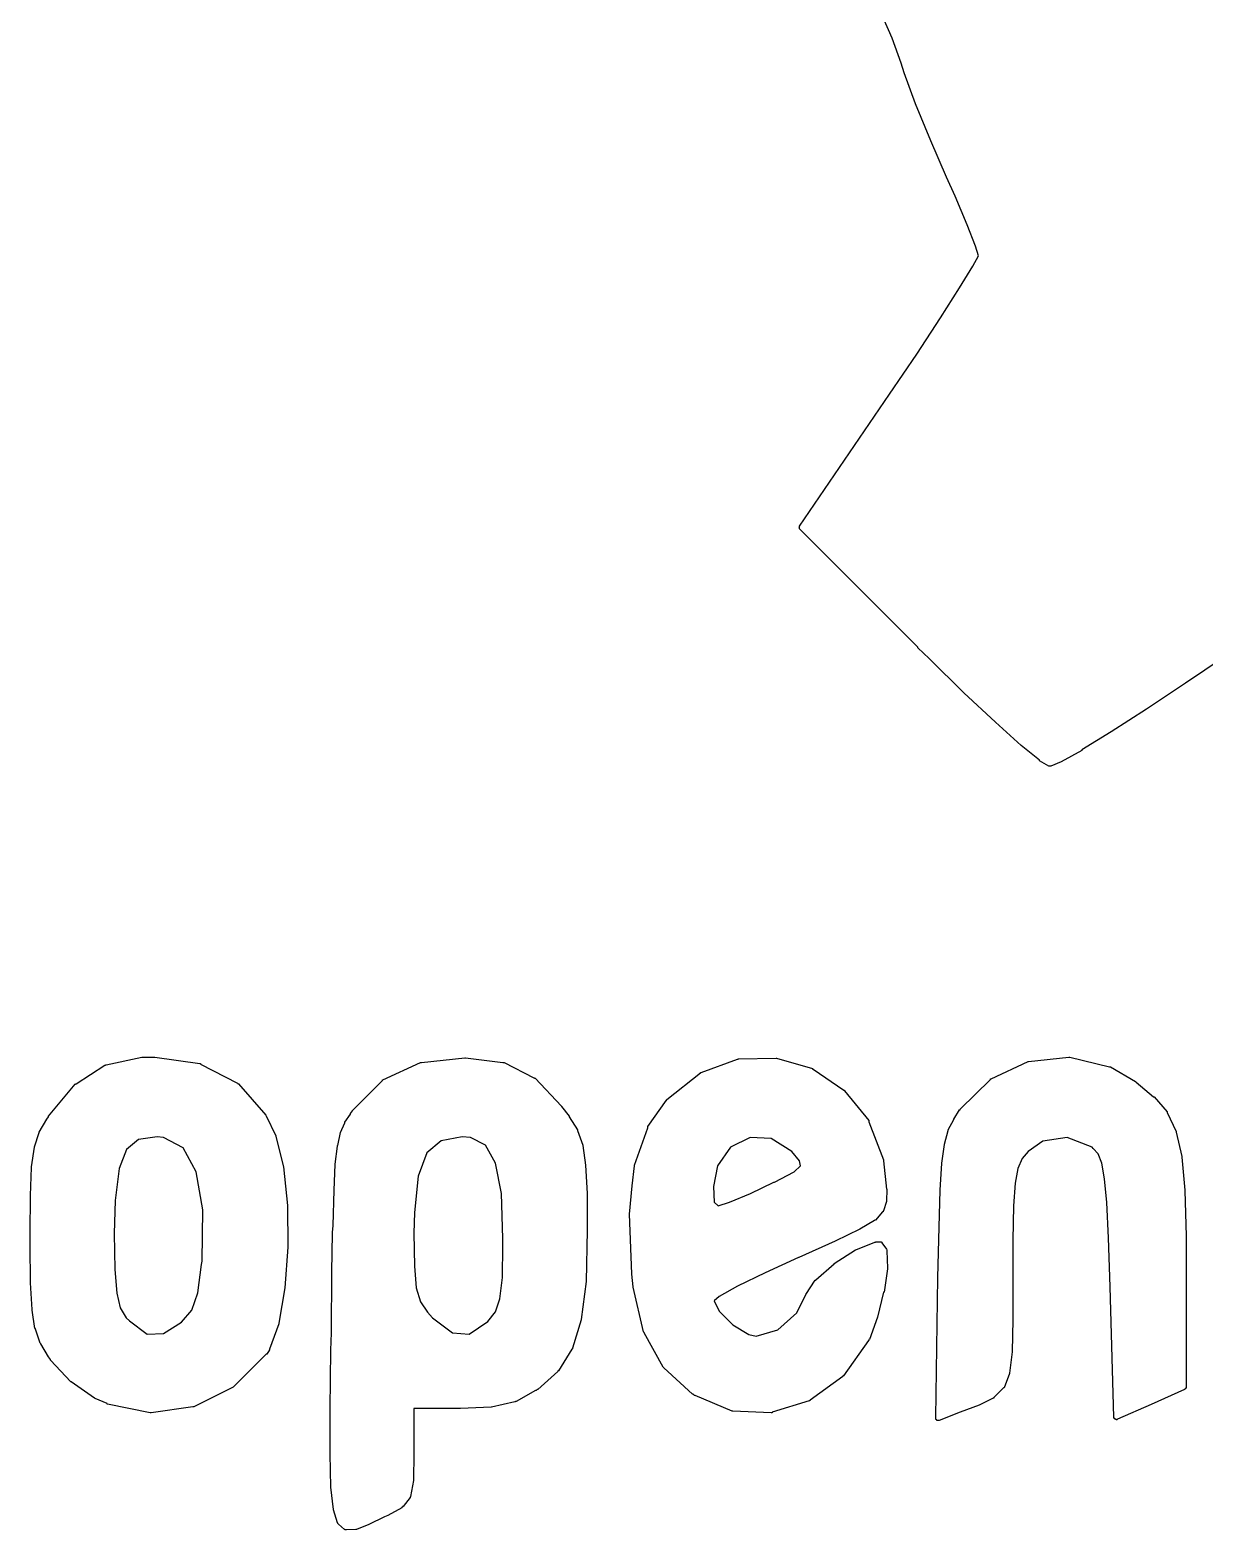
# Model space of a CAD drawing. Extents: x 122.8 to 186.2, y -119.4 to -70.3.
# Drawn here: x 179.609 to 181.773, y -112.25 to -109.487 of the extents above; entities that cross this region are included whole.
import ezdxf

# ---------------------------------------------------------------- set-up
doc = ezdxf.new("R2010")
doc.units = 0
doc.layers.add('BLACK', color=7, linetype='CONTINUOUS')

msp = doc.modelspace()

# ---------------------------------------------------------------- linework, layer by layer
at = {"layer": 'BLACK', "linetype": 'CONTINUOUS'}
for p, q in [((181.197, -109.502), (181.181, -109.466)), ((181.213, -109.548), (181.197, -109.502)), ((181.219, -109.566), (181.213, -109.548)), ((181.24, -109.623), (181.219, -109.566)), ((181.219, -109.566), (181.219, -109.566)), ((181.219, -109.566), (181.219, -109.566)), ((181.219, -109.566), (181.219, -109.566)), ((181.268, -109.691), (181.24, -109.623)), ((181.24, -109.623), (181.24, -109.623)), ((181.24, -109.623), (181.24, -109.623)), ((181.24, -109.623), (181.24, -109.623)), ((181.297, -109.758), (181.268, -109.691)), ((181.268, -109.691), (181.268, -109.691)), ((181.268, -109.691), (181.268, -109.691)), ((181.268, -109.691), (181.268, -109.691)), ((181.313, -109.793), (181.297, -109.758)), ((181.297, -109.758), (181.297, -109.758)), ((181.297, -109.758), (181.297, -109.758)), ((181.335, -109.846), (181.313, -109.793)), ((181.35, -109.885), (181.335, -109.846)), ((181.345, -109.922), (181.356, -109.903)), ((181.356, -109.903), (181.35, -109.885)), ((181.321, -109.962), (181.345, -109.922)), ((181.286, -110.017), (181.321, -109.962)), ((181.242, -110.084), (181.286, -110.017)), ((181.192, -110.158), (181.242, -110.084)), ((181.026, -110.401), (181.192, -110.158)), ((181.192, -110.158), (181.192, -110.158)), ((181.025, -110.404), (181.026, -110.403)), ((181.026, -110.404), (181.025, -110.404)), ((181.026, -110.402), (181.026, -110.401)), ((181.026, -110.401), (181.026, -110.401)), ((181.026, -110.403), (181.026, -110.402)), ((181.026, -110.403), (181.026, -110.403)), ((181.026, -110.405), (181.026, -110.404)), ((181.026, -110.406), (181.026, -110.405)), ((181.026, -110.405), (181.026, -110.405)), ((181.027, -110.407), (181.026, -110.406)), ((181.244, -110.624), (181.027, -110.407)), ((181.027, -110.407), (181.027, -110.407)), ((181.244, -110.625), (181.244, -110.624)), ((181.265, -110.645), (181.244, -110.625)), ((181.329, -110.708), (181.265, -110.645)), ((181.265, -110.645), (181.265, -110.645)), ((181.265, -110.645), (181.265, -110.645)), ((181.808, -110.642), (181.737, -110.69)), ((181.387, -110.762), (181.329, -110.708)), ((181.329, -110.708), (181.329, -110.708)), ((181.329, -110.708), (181.329, -110.708)), ((181.329, -110.708), (181.329, -110.708)), ((181.737, -110.69), (181.665, -110.738)), ((181.737, -110.69), (181.737, -110.69)), ((181.737, -110.69), (181.737, -110.69)), ((181.665, -110.738), (181.6, -110.78)), ((181.665, -110.738), (181.665, -110.738)), ((181.665, -110.738), (181.665, -110.738)), ((181.665, -110.738), (181.665, -110.738)), ((181.434, -110.805), (181.387, -110.762)), ((181.387, -110.762), (181.387, -110.762)), ((181.387, -110.762), (181.387, -110.762)), ((181.387, -110.762), (181.387, -110.762)), ((181.6, -110.78), (181.546, -110.813)), ((181.6, -110.78), (181.6, -110.78)), ((181.6, -110.78), (181.6, -110.78)), ((181.6, -110.78), (181.6, -110.78)), ((181.468, -110.832), (181.434, -110.805)), ((181.434, -110.805), (181.434, -110.805)), ((181.434, -110.805), (181.434, -110.805)), ((181.434, -110.805), (181.434, -110.805)), ((181.546, -110.814), (181.508, -110.835)), ((181.546, -110.813), (181.546, -110.814)), ((181.546, -110.814), (181.546, -110.814)), ((181.546, -110.814), (181.546, -110.814)), ((181.468, -110.833), (181.468, -110.832)), ((181.485, -110.843), (181.468, -110.833)), ((181.468, -110.833), (181.468, -110.833)), ((181.468, -110.833), (181.468, -110.833)), ((181.486, -110.843), (181.485, -110.843)), ((181.485, -110.843), (181.485, -110.843)), ((181.487, -110.843), (181.486, -110.843)), ((181.486, -110.843), (181.486, -110.843)), ((181.486, -110.843), (181.486, -110.843)), ((181.486, -110.843), (181.486, -110.843)), ((181.488, -110.843), (181.487, -110.843)), ((181.487, -110.843), (181.487, -110.843)), ((181.487, -110.843), (181.487, -110.843)), ((181.487, -110.843), (181.487, -110.843)), ((181.487, -110.843), (181.487, -110.843)), ((181.489, -110.843), (181.488, -110.843)), ((181.488, -110.843), (181.488, -110.843)), ((181.488, -110.843), (181.488, -110.843)), ((181.488, -110.843), (181.488, -110.843)), ((181.508, -110.835), (181.489, -110.843)), ((181.489, -110.843), (181.489, -110.843)), ((181.489, -110.843), (181.489, -110.843)), ((181.489, -110.843), (181.489, -110.843)), ((181.489, -110.843), (181.489, -110.843)), ((181.508, -110.835), (181.508, -110.835)), ((181.508, -110.835), (181.508, -110.835)), ((181.508, -110.835), (181.508, -110.835)), ((179.694, -111.428), (179.747, -111.394)), ((179.747, -111.394), (179.747, -111.394)), ((179.747, -111.394), (179.748, -111.394)), ((179.748, -111.394), (179.748, -111.393)), ((179.748, -111.393), (179.748, -111.393)), ((179.748, -111.393), (179.748, -111.393)), ((179.748, -111.393), (179.749, -111.393)), ((179.749, -111.393), (179.815, -111.379)), ((179.749, -111.393), (179.749, -111.393)), ((179.815, -111.379), (179.815, -111.379)), ((179.815, -111.379), (179.815, -111.379)), ((179.815, -111.379), (179.815, -111.379)), ((179.815, -111.379), (179.838, -111.379)), ((179.838, -111.379), (179.838, -111.379)), ((179.838, -111.379), (179.838, -111.379)), ((179.838, -111.379), (179.839, -111.379)), ((179.839, -111.379), (179.922, -111.391)), ((179.922, -111.391), (179.922, -111.391)), ((179.922, -111.391), (179.922, -111.391)), ((179.922, -111.391), (179.923, -111.391)), ((179.923, -111.391), (179.923, -111.391)), ((179.923, -111.391), (179.923, -111.391)), ((179.923, -111.391), (179.923, -111.391)), ((179.923, -111.391), (179.923, -111.392)), ((179.923, -111.392), (179.991, -111.427)), ((180.259, -111.421), (180.328, -111.389)), ((180.328, -111.389), (180.328, -111.389)), ((180.328, -111.389), (180.329, -111.389)), ((180.329, -111.389), (180.329, -111.389)), ((180.329, -111.389), (180.329, -111.389)), ((180.329, -111.389), (180.329, -111.389)), ((180.329, -111.389), (180.33, -111.389)), ((180.33, -111.389), (180.41, -111.38)), ((180.33, -111.389), (180.33, -111.389)), ((180.41, -111.38), (180.41, -111.38)), ((180.41, -111.38), (180.41, -111.38)), ((180.41, -111.38), (180.41, -111.38)), ((180.41, -111.38), (180.41, -111.38)), ((180.41, -111.38), (180.411, -111.38)), ((180.411, -111.38), (180.411, -111.38)), ((180.411, -111.38), (180.411, -111.38)), ((180.411, -111.38), (180.48, -111.389)), ((180.48, -111.389), (180.48, -111.389)), ((180.48, -111.389), (180.481, -111.389)), ((180.481, -111.389), (180.481, -111.389)), ((180.481, -111.389), (180.481, -111.389)), ((180.481, -111.389), (180.481, -111.389)), ((180.481, -111.389), (180.482, -111.389)), ((180.482, -111.389), (180.482, -111.389)), ((180.482, -111.389), (180.537, -111.417)), ((180.845, -111.407), (180.912, -111.383)), ((180.912, -111.383), (180.912, -111.383)), ((180.912, -111.383), (180.913, -111.383)), ((180.913, -111.383), (180.913, -111.382)), ((180.913, -111.382), (180.913, -111.382)), ((180.913, -111.382), (180.913, -111.382)), ((180.913, -111.382), (180.914, -111.382)), ((180.914, -111.382), (180.983, -111.381)), ((180.914, -111.382), (180.914, -111.382)), ((180.983, -111.381), (180.983, -111.381)), ((180.983, -111.381), (180.984, -111.381)), ((180.983, -111.381), (180.983, -111.381)), ((180.983, -111.381), (180.983, -111.381)), ((180.984, -111.381), (180.984, -111.381)), ((180.984, -111.381), (180.984, -111.381)), ((180.984, -111.381), (180.984, -111.381)), ((180.984, -111.381), (181.05, -111.4)), ((181.05, -111.4), (181.05, -111.4)), ((181.05, -111.4), (181.05, -111.401)), ((181.05, -111.401), (181.05, -111.401)), ((181.05, -111.401), (181.05, -111.401)), ((181.05, -111.401), (181.051, -111.401)), ((181.051, -111.401), (181.051, -111.401)), ((181.051, -111.401), (181.051, -111.401)), ((181.051, -111.401), (181.108, -111.44)), ((181.379, -111.419), (181.447, -111.387)), ((181.447, -111.387), (181.447, -111.387)), ((181.447, -111.387), (181.447, -111.387)), ((181.447, -111.387), (181.448, -111.387)), ((181.448, -111.387), (181.522, -111.379)), ((181.448, -111.387), (181.448, -111.387)), ((181.448, -111.387), (181.448, -111.387)), ((181.448, -111.387), (181.448, -111.387)), ((181.448, -111.387), (181.448, -111.387)), ((181.522, -111.379), (181.522, -111.379)), ((181.522, -111.379), (181.523, -111.379)), ((181.523, -111.379), (181.523, -111.379)), ((181.523, -111.379), (181.523, -111.379)), ((181.523, -111.379), (181.523, -111.379)), ((181.523, -111.379), (181.524, -111.379)), ((181.524, -111.379), (181.524, -111.379)), ((181.524, -111.379), (181.597, -111.397)), ((181.597, -111.397), (181.597, -111.397)), ((181.597, -111.397), (181.598, -111.397)), ((181.598, -111.397), (181.598, -111.397)), ((181.598, -111.397), (181.598, -111.397)), ((181.598, -111.397), (181.598, -111.397)), ((181.598, -111.397), (181.598, -111.397)), ((181.598, -111.397), (181.599, -111.397)), ((181.599, -111.397), (181.645, -111.424)), ((179.643, -111.488), (179.692, -111.429)), ((179.692, -111.429), (179.693, -111.429)), ((179.693, -111.429), (179.693, -111.428)), ((179.693, -111.428), (179.693, -111.428)), ((179.693, -111.428), (179.693, -111.428)), ((179.693, -111.428), (179.694, -111.428)), ((179.693, -111.429), (179.693, -111.429)), ((179.693, -111.429), (179.693, -111.429)), ((179.991, -111.427), (179.992, -111.427)), ((179.992, -111.427), (179.992, -111.428)), ((179.992, -111.428), (179.992, -111.428)), ((179.992, -111.428), (179.992, -111.428)), ((179.992, -111.428), (179.992, -111.428)), ((179.992, -111.428), (179.993, -111.428)), ((179.993, -111.428), (179.993, -111.428)), ((179.993, -111.428), (180.043, -111.486)), ((180.203, -111.477), (180.258, -111.422)), ((180.258, -111.422), (180.258, -111.421)), ((180.258, -111.421), (180.258, -111.421)), ((180.258, -111.421), (180.259, -111.421)), ((180.258, -111.422), (180.258, -111.422)), ((180.259, -111.421), (180.259, -111.421)), ((180.259, -111.421), (180.259, -111.421)), ((180.259, -111.421), (180.259, -111.421)), ((180.537, -111.417), (180.537, -111.417)), ((180.537, -111.417), (180.538, -111.417)), ((180.538, -111.417), (180.538, -111.417)), ((180.538, -111.417), (180.538, -111.418)), ((180.538, -111.418), (180.538, -111.418)), ((180.538, -111.418), (180.539, -111.418)), ((180.539, -111.418), (180.539, -111.418)), ((180.539, -111.418), (180.588, -111.469)), ((180.782, -111.457), (180.844, -111.408)), ((180.844, -111.408), (180.844, -111.407)), ((180.844, -111.407), (180.845, -111.407)), ((180.844, -111.408), (180.844, -111.408)), ((180.844, -111.408), (180.844, -111.408)), ((180.844, -111.408), (180.844, -111.408)), ((180.844, -111.408), (180.844, -111.408)), ((180.845, -111.407), (180.845, -111.407)), ((181.322, -111.475), (181.378, -111.42)), ((181.378, -111.42), (181.378, -111.419)), ((181.378, -111.419), (181.379, -111.419)), ((181.378, -111.42), (181.378, -111.42)), ((181.378, -111.42), (181.378, -111.42)), ((181.378, -111.42), (181.378, -111.42)), ((181.378, -111.42), (181.378, -111.42)), ((181.379, -111.419), (181.379, -111.419)), ((181.645, -111.424), (181.645, -111.424)), ((181.645, -111.424), (181.646, -111.425)), ((181.646, -111.425), (181.646, -111.425)), ((181.646, -111.425), (181.678, -111.452)), ((180.747, -111.507), (180.781, -111.458)), ((180.781, -111.458), (180.781, -111.458)), ((180.781, -111.458), (180.782, -111.458)), ((180.782, -111.458), (180.782, -111.457)), ((180.782, -111.458), (180.782, -111.458)), ((180.782, -111.458), (180.782, -111.458)), ((180.782, -111.458), (180.782, -111.458)), ((180.782, -111.458), (180.782, -111.458)), ((181.108, -111.44), (181.108, -111.44)), ((181.108, -111.44), (181.109, -111.44)), ((181.109, -111.44), (181.109, -111.44)), ((181.109, -111.44), (181.109, -111.44)), ((181.109, -111.44), (181.109, -111.44)), ((181.109, -111.44), (181.109, -111.44)), ((181.109, -111.44), (181.109, -111.441)), ((181.109, -111.441), (181.154, -111.496)), ((181.678, -111.452), (181.678, -111.452)), ((181.678, -111.452), (181.679, -111.452)), ((181.679, -111.452), (181.679, -111.452)), ((181.679, -111.452), (181.703, -111.48)), ((180.043, -111.486), (180.043, -111.486)), ((180.043, -111.486), (180.043, -111.486)), ((180.043, -111.486), (180.043, -111.486)), ((180.043, -111.486), (180.044, -111.487)), ((180.044, -111.487), (180.044, -111.487)), ((180.044, -111.487), (180.044, -111.487)), ((180.044, -111.487), (180.044, -111.487)), ((180.044, -111.487), (180.062, -111.524)), ((180.189, -111.499), (180.199, -111.484)), ((180.199, -111.483), (180.203, -111.478)), ((180.199, -111.484), (180.199, -111.483)), ((180.199, -111.483), (180.199, -111.483)), ((180.199, -111.484), (180.199, -111.484)), ((180.203, -111.478), (180.203, -111.477)), ((180.203, -111.477), (180.203, -111.477)), ((180.203, -111.477), (180.203, -111.477)), ((180.588, -111.469), (180.588, -111.469)), ((180.588, -111.469), (180.588, -111.469)), ((180.588, -111.469), (180.588, -111.47)), ((180.588, -111.47), (180.602, -111.488)), ((181.31, -111.493), (181.321, -111.476)), ((181.321, -111.476), (181.322, -111.476)), ((181.322, -111.476), (181.322, -111.475)), ((181.322, -111.476), (181.322, -111.476)), ((181.703, -111.48), (181.703, -111.48)), ((181.703, -111.48), (181.703, -111.48)), ((181.703, -111.48), (181.703, -111.48)), ((181.703, -111.48), (181.703, -111.481)), ((181.703, -111.481), (181.703, -111.481)), ((181.703, -111.481), (181.703, -111.481)), ((181.703, -111.481), (181.703, -111.481)), ((181.703, -111.481), (181.72, -111.516)), ((179.626, -111.517), (179.64, -111.493)), ((179.64, -111.493), (179.643, -111.489)), ((179.64, -111.493), (179.64, -111.493)), ((179.64, -111.493), (179.64, -111.493)), ((179.64, -111.493), (179.64, -111.493)), ((179.643, -111.489), (179.643, -111.488)), ((179.643, -111.488), (179.643, -111.488)), ((179.643, -111.488), (179.643, -111.488)), ((180.181, -111.518), (180.189, -111.5)), ((180.189, -111.5), (180.189, -111.499)), ((180.189, -111.499), (180.189, -111.499)), ((180.189, -111.5), (180.189, -111.5)), ((180.602, -111.488), (180.602, -111.488)), ((180.602, -111.488), (180.602, -111.489)), ((180.602, -111.489), (180.602, -111.489)), ((180.602, -111.489), (180.617, -111.513)), ((180.617, -111.513), (180.617, -111.514)), ((180.617, -111.514), (180.617, -111.514)), ((180.617, -111.514), (180.617, -111.514)), ((180.617, -111.514), (180.627, -111.541)), ((180.722, -111.578), (180.747, -111.509)), ((180.747, -111.508), (180.747, -111.507)), ((180.747, -111.507), (180.747, -111.507)), ((180.747, -111.509), (180.747, -111.508)), ((180.747, -111.508), (180.747, -111.508)), ((180.747, -111.508), (180.747, -111.508)), ((180.747, -111.508), (180.747, -111.508)), ((180.747, -111.508), (180.747, -111.508)), ((181.154, -111.496), (181.154, -111.496)), ((181.154, -111.496), (181.154, -111.496)), ((181.154, -111.496), (181.154, -111.497)), ((181.154, -111.497), (181.154, -111.497)), ((181.154, -111.497), (181.154, -111.497)), ((181.154, -111.497), (181.154, -111.497)), ((181.154, -111.497), (181.154, -111.498)), ((181.154, -111.498), (181.181, -111.568)), ((181.293, -111.539), (181.3, -111.514)), ((181.3, -111.513), (181.31, -111.494)), ((181.3, -111.514), (181.3, -111.513)), ((181.3, -111.514), (181.3, -111.514)), ((181.3, -111.514), (181.3, -111.514)), ((181.31, -111.494), (181.31, -111.493)), ((181.31, -111.493), (181.31, -111.493)), ((181.31, -111.494), (181.31, -111.494)), ((179.617, -111.544), (179.626, -111.518)), ((179.626, -111.518), (179.626, -111.517)), ((179.626, -111.517), (179.626, -111.517)), ((179.626, -111.518), (179.626, -111.518)), ((179.626, -111.518), (179.626, -111.518)), ((179.626, -111.518), (179.626, -111.518)), ((179.626, -111.518), (179.626, -111.518)), ((179.809, -111.531), (179.787, -111.549)), ((179.843, -111.526), (179.809, -111.531)), ((179.855, -111.527), (179.843, -111.526)), ((179.891, -111.546), (179.855, -111.527)), ((180.062, -111.524), (180.062, -111.524)), ((180.062, -111.524), (180.062, -111.525)), ((180.062, -111.525), (180.062, -111.525)), ((180.062, -111.525), (180.062, -111.525)), ((180.062, -111.525), (180.062, -111.525)), ((180.062, -111.525), (180.062, -111.525)), ((180.062, -111.525), (180.076, -111.581)), ((180.175, -111.543), (180.175, -111.542)), ((180.175, -111.542), (180.176, -111.542)), ((180.176, -111.542), (180.181, -111.518)), ((180.181, -111.518), (180.181, -111.518)), ((180.181, -111.518), (180.181, -111.518)), ((180.181, -111.518), (180.181, -111.518)), ((180.366, -111.533), (180.34, -111.555)), ((180.405, -111.526), (180.366, -111.533)), ((180.42, -111.527), (180.405, -111.526)), ((180.448, -111.541), (180.42, -111.527)), ((180.466, -111.574), (180.448, -111.541)), ((180.627, -111.541), (180.627, -111.541)), ((180.627, -111.541), (180.627, -111.541)), ((180.627, -111.541), (180.627, -111.541)), ((180.627, -111.541), (180.627, -111.541)), ((180.627, -111.541), (180.627, -111.542)), ((180.627, -111.542), (180.627, -111.542)), ((180.627, -111.542), (180.632, -111.578)), ((180.935, -111.527), (180.899, -111.545)), ((180.974, -111.529), (180.935, -111.527)), ((181.012, -111.553), (180.974, -111.529)), ((181.288, -111.574), (181.293, -111.54)), ((181.293, -111.54), (181.293, -111.539)), ((181.293, -111.539), (181.293, -111.539)), ((181.293, -111.539), (181.293, -111.539)), ((181.474, -111.534), (181.447, -111.553)), ((181.519, -111.527), (181.474, -111.534)), ((181.565, -111.545), (181.519, -111.527)), ((181.72, -111.516), (181.72, -111.516)), ((181.72, -111.516), (181.72, -111.516)), ((181.72, -111.516), (181.72, -111.516)), ((181.72, -111.516), (181.72, -111.516)), ((181.72, -111.516), (181.72, -111.517)), ((181.72, -111.517), (181.72, -111.517)), ((181.72, -111.517), (181.72, -111.517)), ((181.72, -111.517), (181.73, -111.562)), ((179.612, -111.581), (179.617, -111.545)), ((179.617, -111.545), (179.617, -111.544)), ((179.617, -111.545), (179.617, -111.545)), ((179.617, -111.545), (179.617, -111.545)), ((179.787, -111.549), (179.773, -111.584)), ((179.915, -111.59), (179.891, -111.546)), ((180.171, -111.576), (180.175, -111.543)), ((180.175, -111.543), (180.175, -111.543)), ((180.34, -111.555), (180.324, -111.598)), ((180.899, -111.545), (180.875, -111.579)), ((181.026, -111.57), (181.012, -111.553)), ((181.181, -111.568), (181.181, -111.568)), ((181.181, -111.568), (181.181, -111.569)), ((181.181, -111.569), (181.181, -111.569)), ((181.181, -111.569), (181.181, -111.569)), ((181.181, -111.569), (181.181, -111.569)), ((181.181, -111.569), (181.181, -111.569)), ((181.181, -111.569), (181.181, -111.57)), ((181.436, -111.566), (181.428, -111.584)), ((181.447, -111.553), (181.436, -111.566)), ((181.567, -111.547), (181.565, -111.545)), ((181.576, -111.557), (181.567, -111.547)), ((181.583, -111.574), (181.576, -111.557)), ((181.73, -111.562), (181.73, -111.562)), ((181.73, -111.562), (181.73, -111.562)), ((181.73, -111.562), (181.73, -111.563)), ((181.73, -111.563), (181.736, -111.624)), ((179.61, -111.634), (179.612, -111.582)), ((179.612, -111.582), (179.612, -111.581)), ((179.612, -111.582), (179.612, -111.582)), ((179.612, -111.582), (179.612, -111.582)), ((179.773, -111.584), (179.766, -111.643)), ((179.927, -111.66), (179.915, -111.59)), ((180.076, -111.581), (180.076, -111.581)), ((180.076, -111.581), (180.076, -111.581)), ((180.076, -111.581), (180.076, -111.581)), ((180.076, -111.581), (180.083, -111.652)), ((180.169, -111.624), (180.171, -111.577)), ((180.171, -111.577), (180.171, -111.576)), ((180.171, -111.576), (180.171, -111.576)), ((180.171, -111.577), (180.171, -111.577)), ((180.477, -111.63), (180.466, -111.574)), ((180.632, -111.578), (180.632, -111.578)), ((180.632, -111.578), (180.632, -111.578)), ((180.632, -111.578), (180.632, -111.578)), ((180.632, -111.578), (180.635, -111.63)), ((180.718, -111.616), (180.722, -111.579)), ((180.722, -111.579), (180.722, -111.578)), ((180.722, -111.578), (180.722, -111.578)), ((180.722, -111.578), (180.722, -111.578)), ((180.722, -111.579), (180.722, -111.579)), ((180.722, -111.579), (180.722, -111.579)), ((180.722, -111.579), (180.722, -111.579)), ((180.722, -111.579), (180.722, -111.579)), ((180.875, -111.579), (180.868, -111.617)), ((180.98, -111.609), (181.016, -111.59)), ((181.016, -111.59), (181.028, -111.579)), ((181.028, -111.579), (181.026, -111.57)), ((181.181, -111.57), (181.186, -111.622)), ((181.285, -111.624), (181.288, -111.574)), ((181.288, -111.574), (181.288, -111.574)), ((181.288, -111.574), (181.288, -111.574)), ((181.288, -111.574), (181.288, -111.574)), ((181.428, -111.584), (181.423, -111.611)), ((181.588, -111.603), (181.583, -111.574)), ((180.167, -111.689), (180.169, -111.624)), ((180.169, -111.624), (180.169, -111.624)), ((180.169, -111.624), (180.169, -111.624)), ((180.169, -111.624), (180.169, -111.624)), ((180.324, -111.598), (180.317, -111.665)), ((180.713, -111.668), (180.718, -111.616)), ((180.718, -111.616), (180.718, -111.616)), ((180.718, -111.616), (180.718, -111.616)), ((180.868, -111.617), (180.869, -111.646)), ((180.936, -111.63), (180.979, -111.609)), ((180.979, -111.609), (180.98, -111.609)), ((181.186, -111.622), (181.186, -111.622)), ((181.186, -111.622), (181.186, -111.622)), ((181.186, -111.622), (181.187, -111.622)), ((181.187, -111.622), (181.186, -111.644)), ((181.283, -111.692), (181.285, -111.624)), ((181.285, -111.624), (181.285, -111.624)), ((181.285, -111.624), (181.285, -111.624)), ((181.285, -111.624), (181.285, -111.624)), ((181.423, -111.611), (181.42, -111.653)), ((181.592, -111.647), (181.588, -111.603)), ((181.736, -111.624), (181.736, -111.625)), ((181.736, -111.625), (181.736, -111.625)), ((181.736, -111.625), (181.736, -111.625)), ((181.736, -111.625), (181.738, -111.708)), ((179.609, -111.704), (179.61, -111.634)), ((179.61, -111.634), (179.61, -111.634)), ((179.61, -111.634), (179.61, -111.634)), ((179.61, -111.634), (179.61, -111.634)), ((179.766, -111.643), (179.764, -111.704)), ((180.083, -111.652), (180.083, -111.652)), ((180.083, -111.652), (180.083, -111.652)), ((180.083, -111.652), (180.083, -111.652)), ((180.083, -111.652), (180.084, -111.729)), ((180.48, -111.713), (180.477, -111.63)), ((180.635, -111.63), (180.635, -111.63)), ((180.635, -111.63), (180.635, -111.63)), ((180.635, -111.63), (180.635, -111.63)), ((180.635, -111.63), (180.635, -111.698)), ((180.869, -111.646), (180.876, -111.653)), ((180.876, -111.653), (180.897, -111.646)), ((180.897, -111.646), (180.936, -111.63)), ((181.186, -111.645), (181.181, -111.662)), ((181.186, -111.644), (181.186, -111.644)), ((181.186, -111.644), (181.186, -111.644)), ((181.186, -111.644), (181.186, -111.644)), ((181.186, -111.644), (181.186, -111.645)), ((181.186, -111.645), (181.186, -111.645)), ((181.186, -111.645), (181.186, -111.645)), ((181.186, -111.645), (181.186, -111.645)), ((181.595, -111.712), (181.592, -111.647)), ((179.926, -111.755), (179.927, -111.66)), ((180.317, -111.665), (180.316, -111.703)), ((180.717, -111.778), (180.713, -111.668)), ((180.713, -111.668), (180.713, -111.668)), ((180.713, -111.668), (180.713, -111.668)), ((180.713, -111.668), (180.713, -111.668)), ((181.164, -111.68), (181.137, -111.696)), ((181.165, -111.68), (181.164, -111.68)), ((181.166, -111.679), (181.165, -111.679)), ((181.165, -111.679), (181.165, -111.679)), ((181.165, -111.679), (181.165, -111.679)), ((181.165, -111.679), (181.165, -111.679)), ((181.165, -111.679), (181.165, -111.68)), ((181.165, -111.68), (181.165, -111.68)), ((181.179, -111.664), (181.166, -111.679)), ((181.18, -111.664), (181.179, -111.664)), ((181.181, -111.662), (181.18, -111.662)), ((181.18, -111.662), (181.18, -111.663)), ((181.18, -111.663), (181.18, -111.663)), ((181.18, -111.663), (181.18, -111.663)), ((181.18, -111.663), (181.18, -111.663)), ((181.18, -111.663), (181.18, -111.663)), ((181.18, -111.663), (181.18, -111.664)), ((181.18, -111.664), (181.18, -111.664)), ((181.181, -111.662), (181.181, -111.662)), ((181.181, -111.662), (181.181, -111.662)), ((181.42, -111.653), (181.419, -111.716)), ((179.609, -111.704), (179.609, -111.704)), ((179.609, -111.709), (179.609, -111.704)), ((179.764, -111.704), (179.765, -111.77)), ((180.165, -111.775), (180.166, -111.703)), ((180.166, -111.702), (180.167, -111.689)), ((180.166, -111.703), (180.166, -111.702)), ((180.166, -111.702), (180.166, -111.702)), ((180.167, -111.689), (180.167, -111.689)), ((180.167, -111.689), (180.167, -111.689)), ((180.316, -111.703), (180.317, -111.764)), ((180.635, -111.698), (180.633, -111.792)), ((180.635, -111.698), (180.635, -111.698)), ((180.635, -111.698), (180.635, -111.698)), ((180.635, -111.698), (180.635, -111.698)), ((181.137, -111.696), (181.092, -111.718)), ((181.137, -111.696), (181.137, -111.696)), ((181.137, -111.696), (181.137, -111.696)), ((181.137, -111.696), (181.137, -111.696)), ((181.281, -111.785), (181.283, -111.692)), ((181.283, -111.692), (181.283, -111.692)), ((181.283, -111.692), (181.283, -111.692)), ((181.738, -111.708), (181.738, -111.708)), ((181.738, -111.708), (181.738, -111.708)), ((181.738, -111.708), (181.738, -111.708)), ((181.738, -111.708), (181.738, -111.767)), ((179.609, -111.725), (179.609, -111.709)), ((179.609, -111.709), (179.609, -111.709)), ((179.61, -111.795), (179.609, -111.725)), ((179.609, -111.725), (179.609, -111.725)), ((180.084, -111.729), (180.078, -111.804)), ((180.084, -111.729), (180.084, -111.729)), ((180.084, -111.729), (180.084, -111.729)), ((180.084, -111.729), (180.084, -111.729)), ((180.479, -111.785), (180.48, -111.726)), ((180.48, -111.726), (180.48, -111.713)), ((181.092, -111.718), (181.025, -111.748)), ((181.09, -111.759), (181.129, -111.734)), ((181.092, -111.718), (181.092, -111.718)), ((181.092, -111.718), (181.092, -111.718)), ((181.092, -111.718), (181.092, -111.718)), ((181.129, -111.734), (181.129, -111.734)), ((181.129, -111.734), (181.129, -111.734)), ((181.129, -111.734), (181.129, -111.734)), ((181.129, -111.734), (181.13, -111.734)), ((181.13, -111.734), (181.165, -111.72)), ((181.13, -111.734), (181.13, -111.734)), ((181.165, -111.72), (181.165, -111.72)), ((181.165, -111.72), (181.165, -111.72)), ((181.165, -111.72), (181.165, -111.72)), ((181.165, -111.72), (181.166, -111.72)), ((181.166, -111.72), (181.166, -111.719)), ((181.166, -111.719), (181.173, -111.719)), ((181.166, -111.72), (181.166, -111.72)), ((181.166, -111.72), (181.166, -111.72)), ((181.173, -111.719), (181.174, -111.719)), ((181.174, -111.719), (181.174, -111.719)), ((181.174, -111.719), (181.174, -111.719)), ((181.174, -111.719), (181.174, -111.719)), ((181.174, -111.719), (181.175, -111.719)), ((181.175, -111.719), (181.175, -111.719)), ((181.175, -111.719), (181.175, -111.719)), ((181.175, -111.719), (181.175, -111.719)), ((181.175, -111.719), (181.175, -111.719)), ((181.175, -111.719), (181.176, -111.719)), ((181.176, -111.719), (181.176, -111.719)), ((181.176, -111.719), (181.176, -111.719)), ((181.176, -111.719), (181.176, -111.719)), ((181.176, -111.719), (181.177, -111.719)), ((181.177, -111.719), (181.177, -111.72)), ((181.177, -111.72), (181.177, -111.72)), ((181.177, -111.72), (181.177, -111.72)), ((181.177, -111.72), (181.177, -111.72)), ((181.177, -111.72), (181.178, -111.72)), ((181.178, -111.72), (181.178, -111.72)), ((181.178, -111.72), (181.178, -111.721)), ((181.178, -111.721), (181.178, -111.721)), ((181.178, -111.721), (181.178, -111.721)), ((181.178, -111.721), (181.186, -111.733)), ((181.186, -111.733), (181.186, -111.733)), ((181.186, -111.733), (181.187, -111.734)), ((181.187, -111.734), (181.187, -111.734)), ((181.187, -111.734), (181.187, -111.734)), ((181.187, -111.734), (181.187, -111.734)), ((181.187, -111.734), (181.187, -111.735)), ((181.187, -111.735), (181.187, -111.735)), ((181.187, -111.735), (181.187, -111.735)), ((181.187, -111.735), (181.187, -111.735)), ((181.187, -111.735), (181.187, -111.736)), ((181.419, -111.716), (181.419, -111.781)), ((181.598, -111.802), (181.595, -111.712)), ((179.918, -111.813), (179.925, -111.761)), ((179.925, -111.761), (179.926, -111.755)), ((181.024, -111.748), (180.963, -111.776)), ((181.025, -111.748), (181.024, -111.748)), ((181.024, -111.748), (181.024, -111.748)), ((181.024, -111.748), (181.024, -111.748)), ((181.056, -111.789), (181.09, -111.76)), ((181.09, -111.76), (181.09, -111.759)), ((181.09, -111.76), (181.09, -111.76)), ((181.09, -111.76), (181.09, -111.76)), ((181.187, -111.736), (181.187, -111.736)), ((181.187, -111.736), (181.188, -111.768)), ((179.765, -111.77), (179.769, -111.814)), ((180.164, -111.887), (180.165, -111.775)), ((180.165, -111.775), (180.165, -111.775)), ((180.165, -111.775), (180.165, -111.775)), ((180.317, -111.764), (180.32, -111.804)), ((180.474, -111.824), (180.479, -111.785)), ((180.717, -111.779), (180.717, -111.778)), ((180.717, -111.778), (180.717, -111.778)), ((180.72, -111.802), (180.717, -111.779)), ((180.717, -111.779), (180.717, -111.779)), ((180.963, -111.776), (180.912, -111.801)), ((181.038, -111.816), (181.055, -111.79)), ((181.055, -111.79), (181.055, -111.79)), ((181.055, -111.79), (181.056, -111.79)), ((181.056, -111.79), (181.056, -111.789)), ((181.056, -111.789), (181.056, -111.789)), ((181.056, -111.789), (181.056, -111.789)), ((181.056, -111.79), (181.056, -111.79)), ((181.056, -111.79), (181.056, -111.79)), ((181.188, -111.769), (181.182, -111.812)), ((181.188, -111.768), (181.188, -111.768)), ((181.188, -111.768), (181.188, -111.768)), ((181.188, -111.768), (181.188, -111.769)), ((181.277, -112.043), (181.281, -111.785)), ((181.281, -111.785), (181.281, -111.785)), ((181.281, -111.785), (181.281, -111.785)), ((181.419, -111.781), (181.419, -111.781)), ((181.419, -111.781), (181.419, -111.863)), ((181.738, -111.767), (181.738, -111.986)), ((179.613, -111.844), (179.61, -111.795)), ((179.61, -111.795), (179.61, -111.795)), ((179.61, -111.795), (179.61, -111.795)), ((179.61, -111.795), (179.61, -111.795)), ((179.769, -111.814), (179.775, -111.841)), ((179.907, -111.845), (179.918, -111.813)), ((180.078, -111.804), (180.067, -111.869)), ((180.078, -111.804), (180.078, -111.804)), ((180.078, -111.804), (180.078, -111.804)), ((180.078, -111.804), (180.078, -111.804)), ((180.32, -111.804), (180.328, -111.83)), ((180.633, -111.792), (180.624, -111.862)), ((180.633, -111.792), (180.633, -111.792)), ((180.633, -111.792), (180.633, -111.792)), ((180.633, -111.792), (180.633, -111.792)), ((180.72, -111.803), (180.72, -111.802)), ((180.72, -111.802), (180.72, -111.802)), ((180.72, -111.802), (180.72, -111.802)), ((180.739, -111.885), (180.72, -111.803)), ((180.912, -111.801), (180.878, -111.82)), ((181.021, -111.85), (181.038, -111.816)), ((181.038, -111.816), (181.038, -111.816)), ((181.038, -111.816), (181.038, -111.816)), ((181.038, -111.816), (181.038, -111.816)), ((181.181, -111.812), (181.17, -111.858)), ((181.182, -111.812), (181.181, -111.812)), ((181.182, -111.812), (181.182, -111.812)), ((181.182, -111.812), (181.182, -111.812)), ((181.605, -112.042), (181.598, -111.802)), ((181.598, -111.802), (181.598, -111.802)), ((181.598, -111.802), (181.598, -111.802)), ((179.613, -111.845), (179.613, -111.844)), ((179.618, -111.879), (179.613, -111.845)), ((179.613, -111.845), (179.613, -111.845)), ((179.613, -111.845), (179.613, -111.845)), ((179.775, -111.841), (179.786, -111.859)), ((179.888, -111.867), (179.907, -111.845)), ((180.328, -111.83), (180.341, -111.849)), ((180.466, -111.848), (180.474, -111.824)), ((180.878, -111.82), (180.869, -111.828)), ((180.869, -111.828), (180.878, -111.847)), ((179.786, -111.859), (179.792, -111.865)), ((179.792, -111.865), (179.825, -111.889)), ((179.855, -111.888), (179.888, -111.867)), ((180.067, -111.87), (180.05, -111.917)), ((180.067, -111.869), (180.067, -111.869)), ((180.067, -111.869), (180.067, -111.87)), ((180.067, -111.87), (180.067, -111.87)), ((180.341, -111.849), (180.35, -111.859)), ((180.35, -111.859), (180.387, -111.887)), ((180.418, -111.889), (180.452, -111.866)), ((180.452, -111.866), (180.466, -111.848)), ((180.452, -111.866), (180.452, -111.866)), ((180.624, -111.863), (180.608, -111.915)), ((180.624, -111.862), (180.624, -111.862)), ((180.624, -111.862), (180.624, -111.863)), ((180.624, -111.863), (180.624, -111.863)), ((180.878, -111.847), (180.903, -111.872)), ((180.903, -111.872), (180.933, -111.89)), ((180.986, -111.881), (181.021, -111.85)), ((181.17, -111.858), (181.155, -111.899)), ((181.17, -111.858), (181.17, -111.858)), ((181.17, -111.858), (181.17, -111.858)), ((181.17, -111.858), (181.17, -111.858)), ((181.419, -111.863), (181.418, -111.921)), ((181.419, -111.863), (181.419, -111.863)), ((181.419, -111.863), (181.419, -111.863)), ((181.419, -111.863), (181.419, -111.863)), ((179.619, -111.879), (179.618, -111.879)), ((179.619, -111.88), (179.619, -111.879)), ((179.628, -111.906), (179.619, -111.88)), ((179.619, -111.88), (179.619, -111.88)), ((179.825, -111.889), (179.855, -111.888)), ((180.163, -111.919), (180.164, -111.887)), ((180.164, -111.887), (180.164, -111.887)), ((180.387, -111.887), (180.418, -111.889)), ((180.74, -111.886), (180.739, -111.885)), ((180.74, -111.887), (180.74, -111.886)), ((180.74, -111.886), (180.74, -111.886)), ((180.74, -111.886), (180.74, -111.886)), ((180.74, -111.886), (180.74, -111.886)), ((180.775, -111.95), (180.74, -111.887)), ((180.74, -111.887), (180.74, -111.887)), ((180.74, -111.887), (180.74, -111.887)), ((180.933, -111.89), (180.946, -111.893)), ((180.946, -111.893), (180.986, -111.881)), ((181.153, -111.901), (181.107, -111.966)), ((181.154, -111.901), (181.153, -111.901)), ((181.153, -111.901), (181.153, -111.901)), ((181.155, -111.899), (181.154, -111.899)), ((181.154, -111.899), (181.154, -111.899)), ((181.154, -111.899), (181.154, -111.901)), ((181.154, -111.901), (181.154, -111.901)), ((181.155, -111.899), (181.155, -111.899)), ((179.629, -111.907), (179.628, -111.906)), ((179.628, -111.906), (179.628, -111.906)), ((179.643, -111.931), (179.629, -111.907)), ((179.629, -111.907), (179.629, -111.907)), ((180.044, -111.926), (179.984, -111.986)), ((180.045, -111.926), (180.044, -111.926)), ((180.044, -111.926), (180.044, -111.926)), ((180.044, -111.926), (180.044, -111.926)), ((180.05, -111.918), (180.045, -111.926)), ((180.045, -111.926), (180.045, -111.926)), ((180.045, -111.926), (180.045, -111.926)), ((180.045, -111.926), (180.045, -111.926)), ((180.045, -111.926), (180.045, -111.926)), ((180.05, -111.917), (180.05, -111.917)), ((180.05, -111.917), (180.05, -111.917)), ((180.05, -111.917), (180.05, -111.917)), ((180.05, -111.917), (180.05, -111.917)), ((180.05, -111.917), (180.05, -111.917)), ((180.05, -111.917), (180.05, -111.918)), ((180.05, -111.918), (180.05, -111.918)), ((180.162, -112.027), (180.163, -111.919)), ((180.163, -111.919), (180.163, -111.919)), ((180.607, -111.917), (180.582, -111.957)), ((180.608, -111.916), (180.607, -111.917)), ((180.607, -111.917), (180.607, -111.917)), ((180.608, -111.915), (180.608, -111.915)), ((180.608, -111.915), (180.608, -111.916)), ((180.608, -111.916), (180.608, -111.916)), ((180.608, -111.916), (180.608, -111.916)), ((180.608, -111.916), (180.608, -111.916)), ((181.418, -111.922), (181.413, -111.961)), ((181.418, -111.921), (181.418, -111.922)), ((181.418, -111.922), (181.418, -111.922)), ((181.418, -111.922), (181.418, -111.922)), ((179.647, -111.936), (179.643, -111.931)), ((179.643, -111.931), (179.643, -111.931)), ((179.643, -111.931), (179.643, -111.931)), ((179.643, -111.931), (179.643, -111.931)), ((179.647, -111.937), (179.647, -111.936)), ((179.684, -111.977), (179.647, -111.937)), ((179.647, -111.937), (179.647, -111.937)), ((179.647, -111.937), (179.647, -111.937)), ((180.776, -111.951), (180.775, -111.95)), ((180.775, -111.95), (180.775, -111.95)), ((180.775, -111.95), (180.775, -111.95)), ((180.829, -112), (180.776, -111.951)), ((180.776, -111.951), (180.776, -111.951)), ((180.776, -111.951), (180.776, -111.951)), ((180.776, -111.951), (180.776, -111.951)), ((180.776, -111.951), (180.776, -111.951)), ((179.685, -111.977), (179.684, -111.977)), ((179.728, -112.007), (179.685, -111.977)), ((179.685, -111.977), (179.685, -111.977)), ((179.685, -111.977), (179.685, -111.977)), ((180.581, -111.958), (180.544, -111.991)), ((180.582, -111.957), (180.581, -111.957)), ((180.581, -111.957), (180.581, -111.957)), ((180.581, -111.957), (180.581, -111.957)), ((180.581, -111.957), (180.581, -111.957)), ((180.581, -111.957), (180.581, -111.958)), ((180.582, -111.957), (180.582, -111.957)), ((180.582, -111.957), (180.582, -111.957)), ((181.106, -111.967), (181.046, -112.011)), ((181.107, -111.966), (181.106, -111.966)), ((181.106, -111.966), (181.106, -111.967)), ((181.106, -111.967), (181.106, -111.967)), ((181.106, -111.967), (181.106, -111.967)), ((181.106, -111.967), (181.106, -111.967)), ((181.107, -111.966), (181.107, -111.966)), ((181.107, -111.966), (181.107, -111.966)), ((181.413, -111.962), (181.403, -111.988)), ((181.413, -111.961), (181.413, -111.961)), ((181.413, -111.961), (181.413, -111.961)), ((181.413, -111.961), (181.413, -111.961)), ((181.413, -111.961), (181.413, -111.962)), ((181.413, -111.962), (181.413, -111.962)), ((181.413, -111.962), (181.413, -111.962)), ((181.413, -111.962), (181.413, -111.962)), ((179.729, -112.008), (179.728, -112.007)), ((179.728, -112.007), (179.728, -112.007)), ((179.751, -112.017), (179.729, -112.008)), ((179.729, -112.008), (179.729, -112.008)), ((179.983, -111.987), (179.911, -112.023)), ((179.984, -111.986), (179.983, -111.987)), ((179.983, -111.987), (179.983, -111.987)), ((179.983, -111.987), (179.983, -111.987)), ((179.983, -111.987), (179.983, -111.987)), ((179.983, -111.987), (179.983, -111.987)), ((179.984, -111.986), (179.984, -111.986)), ((179.984, -111.986), (179.984, -111.986)), ((180.54, -111.993), (180.504, -112.013)), ((180.541, -111.993), (180.54, -111.993)), ((180.54, -111.993), (180.54, -111.993)), ((180.543, -111.991), (180.541, -111.993)), ((180.541, -111.993), (180.541, -111.993)), ((180.544, -111.991), (180.543, -111.991)), ((180.544, -111.991), (180.544, -111.991)), ((180.544, -111.991), (180.544, -111.991)), ((180.83, -112), (180.829, -112)), ((180.833, -112.002), (180.83, -112)), ((180.83, -112), (180.83, -112)), ((180.83, -112), (180.83, -112)), ((180.834, -112.002), (180.833, -112.002)), ((180.833, -112.002), (180.833, -112.002)), ((180.902, -112.031), (180.834, -112.002)), ((180.834, -112.002), (180.834, -112.002)), ((181.044, -112.012), (180.976, -112.033)), ((181.045, -112.012), (181.044, -112.012)), ((181.044, -112.012), (181.044, -112.012)), ((181.046, -112.011), (181.045, -112.011)), ((181.045, -112.011), (181.045, -112.011)), ((181.045, -112.011), (181.045, -112.012)), ((181.045, -112.012), (181.045, -112.012)), ((181.046, -112.011), (181.046, -112.011)), ((181.383, -112.007), (181.357, -112.02)), ((181.384, -112.007), (181.383, -112.007)), ((181.383, -112.007), (181.383, -112.007)), ((181.401, -111.989), (181.384, -112.006)), ((181.384, -112.006), (181.384, -112.006)), ((181.384, -112.006), (181.384, -112.006)), ((181.384, -112.006), (181.384, -112.006)), ((181.384, -112.006), (181.384, -112.006)), ((181.384, -112.006), (181.384, -112.007)), ((181.402, -111.989), (181.401, -111.989)), ((181.401, -111.989), (181.401, -111.989)), ((181.403, -111.988), (181.402, -111.988)), ((181.402, -111.988), (181.402, -111.989)), ((181.402, -111.989), (181.402, -111.989)), ((181.402, -111.989), (181.402, -111.989)), ((181.402, -111.989), (181.402, -111.989)), ((181.402, -111.989), (181.402, -111.989)), ((181.403, -111.988), (181.403, -111.988)), ((181.403, -111.988), (181.403, -111.988)), ((181.403, -111.988), (181.403, -111.988)), ((181.735, -111.991), (181.674, -112.019)), ((181.736, -111.991), (181.735, -111.991)), ((181.737, -111.99), (181.736, -111.99)), ((181.736, -111.99), (181.736, -111.991)), ((181.736, -111.991), (181.736, -111.991)), ((181.736, -111.991), (181.736, -111.991)), ((181.738, -111.989), (181.737, -111.989)), ((181.737, -111.989), (181.737, -111.99)), ((181.737, -111.99), (181.737, -111.99)), ((181.737, -111.99), (181.737, -111.99)), ((181.737, -111.99), (181.737, -111.99)), ((181.737, -111.99), (181.737, -111.99)), ((181.738, -111.986), (181.738, -111.987)), ((181.738, -111.987), (181.738, -111.987)), ((181.738, -111.987), (181.738, -111.987)), ((181.738, -111.987), (181.738, -111.987)), ((181.738, -111.987), (181.738, -111.988)), ((181.738, -111.988), (181.738, -111.988)), ((181.738, -111.988), (181.738, -111.988)), ((181.738, -111.988), (181.738, -111.988)), ((181.738, -111.988), (181.738, -111.989)), ((181.738, -111.989), (181.738, -111.989)), ((181.738, -111.989), (181.738, -111.989)), ((179.751, -112.018), (179.751, -112.017)), ((179.751, -112.017), (179.751, -112.017)), ((179.751, -112.017), (179.751, -112.017)), ((179.752, -112.018), (179.751, -112.018)), ((179.751, -112.018), (179.751, -112.018)), ((179.751, -112.018), (179.751, -112.018)), ((179.751, -112.018), (179.751, -112.018)), ((179.83, -112.034), (179.752, -112.018)), ((179.831, -112.034), (179.83, -112.034)), ((179.83, -112.034), (179.83, -112.034)), ((179.832, -112.034), (179.831, -112.034)), ((179.831, -112.034), (179.831, -112.034)), ((179.831, -112.034), (179.831, -112.034)), ((179.831, -112.034), (179.831, -112.034)), ((179.909, -112.023), (179.832, -112.034)), ((179.832, -112.034), (179.832, -112.034)), ((179.91, -112.023), (179.909, -112.023)), ((179.911, -112.023), (179.91, -112.023)), ((179.91, -112.023), (179.91, -112.023)), ((179.91, -112.023), (179.91, -112.023)), ((179.91, -112.023), (179.91, -112.023)), ((179.911, -112.023), (179.911, -112.023)), ((179.911, -112.023), (179.911, -112.023)), ((180.162, -112.11), (180.162, -112.027)), ((180.162, -112.027), (180.162, -112.027)), ((180.402, -112.026), (180.316, -112.026)), ((180.316, -112.026), (180.316, -112.109)), ((180.458, -112.024), (180.402, -112.026)), ((180.402, -112.026), (180.402, -112.026)), ((180.402, -112.026), (180.402, -112.026)), ((180.402, -112.026), (180.402, -112.026)), ((180.459, -112.024), (180.458, -112.024)), ((180.458, -112.024), (180.458, -112.024)), ((180.502, -112.014), (180.459, -112.024)), ((180.459, -112.024), (180.459, -112.024)), ((180.503, -112.014), (180.502, -112.014)), ((180.504, -112.013), (180.503, -112.013)), ((180.503, -112.013), (180.503, -112.014)), ((180.503, -112.014), (180.503, -112.014)), ((180.503, -112.014), (180.503, -112.014)), ((180.504, -112.013), (180.504, -112.013)), ((180.504, -112.013), (180.504, -112.013)), ((180.903, -112.031), (180.902, -112.031)), ((180.902, -112.031), (180.902, -112.031)), ((180.902, -112.031), (180.902, -112.031)), ((180.974, -112.034), (180.903, -112.031)), ((180.903, -112.031), (180.903, -112.031)), ((180.903, -112.031), (180.903, -112.031)), ((180.903, -112.031), (180.903, -112.031)), ((180.903, -112.031), (180.903, -112.031)), ((180.975, -112.034), (180.974, -112.034)), ((180.976, -112.034), (180.975, -112.034)), ((180.975, -112.034), (180.975, -112.034)), ((180.975, -112.034), (180.975, -112.034)), ((180.975, -112.034), (180.975, -112.034)), ((180.976, -112.033), (180.976, -112.033)), ((180.976, -112.033), (180.976, -112.034)), ((181.322, -112.033), (181.283, -112.048)), ((181.357, -112.02), (181.322, -112.033)), ((181.322, -112.033), (181.322, -112.033)), ((181.322, -112.033), (181.322, -112.033)), ((181.357, -112.02), (181.357, -112.02)), ((181.357, -112.02), (181.357, -112.02)), ((181.357, -112.02), (181.357, -112.02)), ((181.674, -112.019), (181.612, -112.046)), ((181.674, -112.019), (181.674, -112.019)), ((181.277, -112.044), (181.277, -112.043)), ((181.277, -112.043), (181.277, -112.043)), ((181.277, -112.045), (181.277, -112.044)), ((181.277, -112.044), (181.277, -112.044)), ((181.277, -112.044), (181.277, -112.044)), ((181.277, -112.044), (181.277, -112.044)), ((181.277, -112.046), (181.277, -112.045)), ((181.277, -112.045), (181.277, -112.045)), ((181.277, -112.045), (181.277, -112.045)), ((181.277, -112.045), (181.277, -112.045)), ((181.278, -112.046), (181.277, -112.046)), ((181.277, -112.046), (181.277, -112.046)), ((181.277, -112.046), (181.277, -112.046)), ((181.278, -112.047), (181.278, -112.046)), ((181.278, -112.046), (181.278, -112.046)), ((181.278, -112.046), (181.278, -112.046)), ((181.278, -112.046), (181.278, -112.046)), ((181.279, -112.047), (181.278, -112.047)), ((181.279, -112.048), (181.279, -112.047)), ((181.279, -112.047), (181.279, -112.047)), ((181.279, -112.047), (181.279, -112.047)), ((181.279, -112.047), (181.279, -112.047)), ((181.28, -112.048), (181.279, -112.048)), ((181.281, -112.048), (181.28, -112.048)), ((181.28, -112.048), (181.28, -112.048)), ((181.28, -112.048), (181.28, -112.048)), ((181.28, -112.048), (181.28, -112.048)), ((181.28, -112.048), (181.28, -112.048)), ((181.282, -112.048), (181.281, -112.048)), ((181.281, -112.048), (181.281, -112.048)), ((181.281, -112.048), (181.281, -112.048)), ((181.281, -112.048), (181.281, -112.048)), ((181.281, -112.048), (181.281, -112.048)), ((181.283, -112.048), (181.282, -112.048)), ((181.282, -112.048), (181.282, -112.048)), ((181.282, -112.048), (181.282, -112.048)), ((181.282, -112.048), (181.282, -112.048)), ((181.283, -112.048), (181.283, -112.048)), ((181.283, -112.048), (181.283, -112.048)), ((181.605, -112.043), (181.605, -112.042)), ((181.605, -112.042), (181.605, -112.042)), ((181.605, -112.044), (181.605, -112.043)), ((181.605, -112.043), (181.605, -112.043)), ((181.605, -112.043), (181.605, -112.043)), ((181.605, -112.043), (181.605, -112.043)), ((181.606, -112.044), (181.605, -112.044)), ((181.605, -112.044), (181.605, -112.044)), ((181.605, -112.044), (181.605, -112.044)), ((181.606, -112.045), (181.606, -112.044)), ((181.607, -112.045), (181.606, -112.045)), ((181.606, -112.045), (181.606, -112.045)), ((181.606, -112.045), (181.606, -112.045)), ((181.606, -112.045), (181.606, -112.045)), ((181.607, -112.046), (181.607, -112.045)), ((181.607, -112.045), (181.607, -112.045)), ((181.607, -112.045), (181.607, -112.045)), ((181.608, -112.046), (181.607, -112.046)), ((181.607, -112.046), (181.607, -112.046)), ((181.607, -112.046), (181.607, -112.046)), ((181.607, -112.046), (181.607, -112.046)), ((181.609, -112.046), (181.608, -112.046)), ((181.608, -112.046), (181.608, -112.046)), ((181.608, -112.046), (181.608, -112.046)), ((181.608, -112.046), (181.608, -112.046)), ((181.609, -112.047), (181.609, -112.046)), ((181.61, -112.047), (181.609, -112.047)), ((181.609, -112.047), (181.609, -112.047)), ((181.609, -112.047), (181.609, -112.047)), ((181.611, -112.047), (181.61, -112.047)), ((181.61, -112.047), (181.61, -112.047)), ((181.61, -112.047), (181.61, -112.047)), ((181.61, -112.047), (181.61, -112.047)), ((181.612, -112.046), (181.611, -112.047)), ((181.611, -112.047), (181.611, -112.047)), ((181.611, -112.047), (181.611, -112.047)), ((181.611, -112.047), (181.611, -112.047)), ((181.612, -112.046), (181.612, -112.046)), ((181.612, -112.046), (181.612, -112.046)), ((181.612, -112.046), (181.612, -112.046)), ((181.612, -112.046), (181.612, -112.046)), ((181.612, -112.046), (181.612, -112.046)), ((180.163, -112.171), (180.162, -112.11)), ((180.162, -112.11), (180.162, -112.11)), ((180.162, -112.11), (180.162, -112.11)), ((180.162, -112.11), (180.162, -112.11)), ((180.316, -112.109), (180.315, -112.158)), ((180.316, -112.109), (180.316, -112.109)), ((180.316, -112.109), (180.316, -112.109)), ((180.316, -112.109), (180.316, -112.109)), ((180.168, -112.212), (180.163, -112.171)), ((180.163, -112.171), (180.163, -112.171)), ((180.163, -112.171), (180.163, -112.171)), ((180.163, -112.171), (180.163, -112.171)), ((180.315, -112.159), (180.31, -112.188)), ((180.315, -112.158), (180.315, -112.158)), ((180.315, -112.158), (180.315, -112.159)), ((180.315, -112.159), (180.315, -112.159)), ((180.309, -112.19), (180.296, -112.207)), ((180.31, -112.189), (180.309, -112.189)), ((180.309, -112.189), (180.309, -112.19)), ((180.309, -112.19), (180.309, -112.19)), ((180.309, -112.19), (180.309, -112.19)), ((180.309, -112.19), (180.309, -112.19)), ((180.31, -112.188), (180.31, -112.188)), ((180.31, -112.188), (180.31, -112.188)), ((180.31, -112.188), (180.31, -112.188)), ((180.31, -112.188), (180.31, -112.189)), ((180.31, -112.189), (180.31, -112.189)), ((180.31, -112.189), (180.31, -112.189)), ((180.168, -112.213), (180.168, -112.212)), ((180.168, -112.212), (180.168, -112.212)), ((180.168, -112.212), (180.168, -112.212)), ((180.168, -112.212), (180.168, -112.212)), ((180.168, -112.212), (180.168, -112.212)), ((180.175, -112.237), (180.168, -112.213)), ((180.168, -112.213), (180.168, -112.213)), ((180.262, -112.226), (180.233, -112.24)), ((180.268, -112.223), (180.262, -112.226)), ((180.294, -112.209), (180.268, -112.223)), ((180.268, -112.223), (180.268, -112.223)), ((180.268, -112.223), (180.268, -112.223)), ((180.268, -112.223), (180.268, -112.223)), ((180.295, -112.208), (180.294, -112.208)), ((180.294, -112.208), (180.294, -112.209)), ((180.294, -112.209), (180.294, -112.209)), ((180.294, -112.209), (180.294, -112.209)), ((180.294, -112.209), (180.294, -112.209)), ((180.295, -112.207), (180.295, -112.208)), ((180.296, -112.207), (180.295, -112.207)), ((180.295, -112.208), (180.295, -112.208)), ((180.295, -112.208), (180.295, -112.208)), ((180.295, -112.208), (180.295, -112.208)), ((180.296, -112.207), (180.296, -112.207)), ((180.176, -112.237), (180.175, -112.237)), ((180.175, -112.237), (180.175, -112.237)), ((180.176, -112.238), (180.176, -112.237)), ((180.176, -112.237), (180.176, -112.237)), ((180.176, -112.237), (180.176, -112.237)), ((180.177, -112.239), (180.176, -112.238)), ((180.176, -112.238), (180.176, -112.238)), ((180.176, -112.238), (180.176, -112.238)), ((180.176, -112.238), (180.176, -112.238)), ((180.176, -112.238), (180.176, -112.238)), ((180.188, -112.249), (180.177, -112.239)), ((180.177, -112.239), (180.177, -112.239)), ((180.189, -112.249), (180.188, -112.249)), ((180.189, -112.25), (180.189, -112.249)), ((180.189, -112.249), (180.189, -112.249)), ((180.189, -112.249), (180.189, -112.249)), ((180.19, -112.25), (180.189, -112.25)), ((180.191, -112.25), (180.19, -112.25)), ((180.19, -112.25), (180.19, -112.25)), ((180.19, -112.25), (180.19, -112.25)), ((180.19, -112.25), (180.19, -112.25)), ((180.192, -112.25), (180.191, -112.25)), ((180.191, -112.25), (180.191, -112.25)), ((180.191, -112.25), (180.191, -112.25)), ((180.191, -112.25), (180.191, -112.25)), ((180.191, -112.25), (180.191, -112.25)), ((180.209, -112.249), (180.192, -112.25)), ((180.192, -112.25), (180.192, -112.25)), ((180.21, -112.249), (180.209, -112.249)), ((180.209, -112.249), (180.209, -112.249)), ((180.209, -112.249), (180.209, -112.249)), ((180.209, -112.249), (180.209, -112.249)), ((180.233, -112.24), (180.21, -112.249)), ((180.21, -112.249), (180.21, -112.249)), ((180.21, -112.249), (180.21, -112.249)), ((180.21, -112.249), (180.21, -112.249)), ((180.233, -112.24), (180.233, -112.24)), ((180.233, -112.24), (180.233, -112.24)), ((180.233, -112.24), (180.233, -112.24))]:
    msp.add_line(p, q, dxfattribs=at)

doc.saveas('drawing.dxf')
